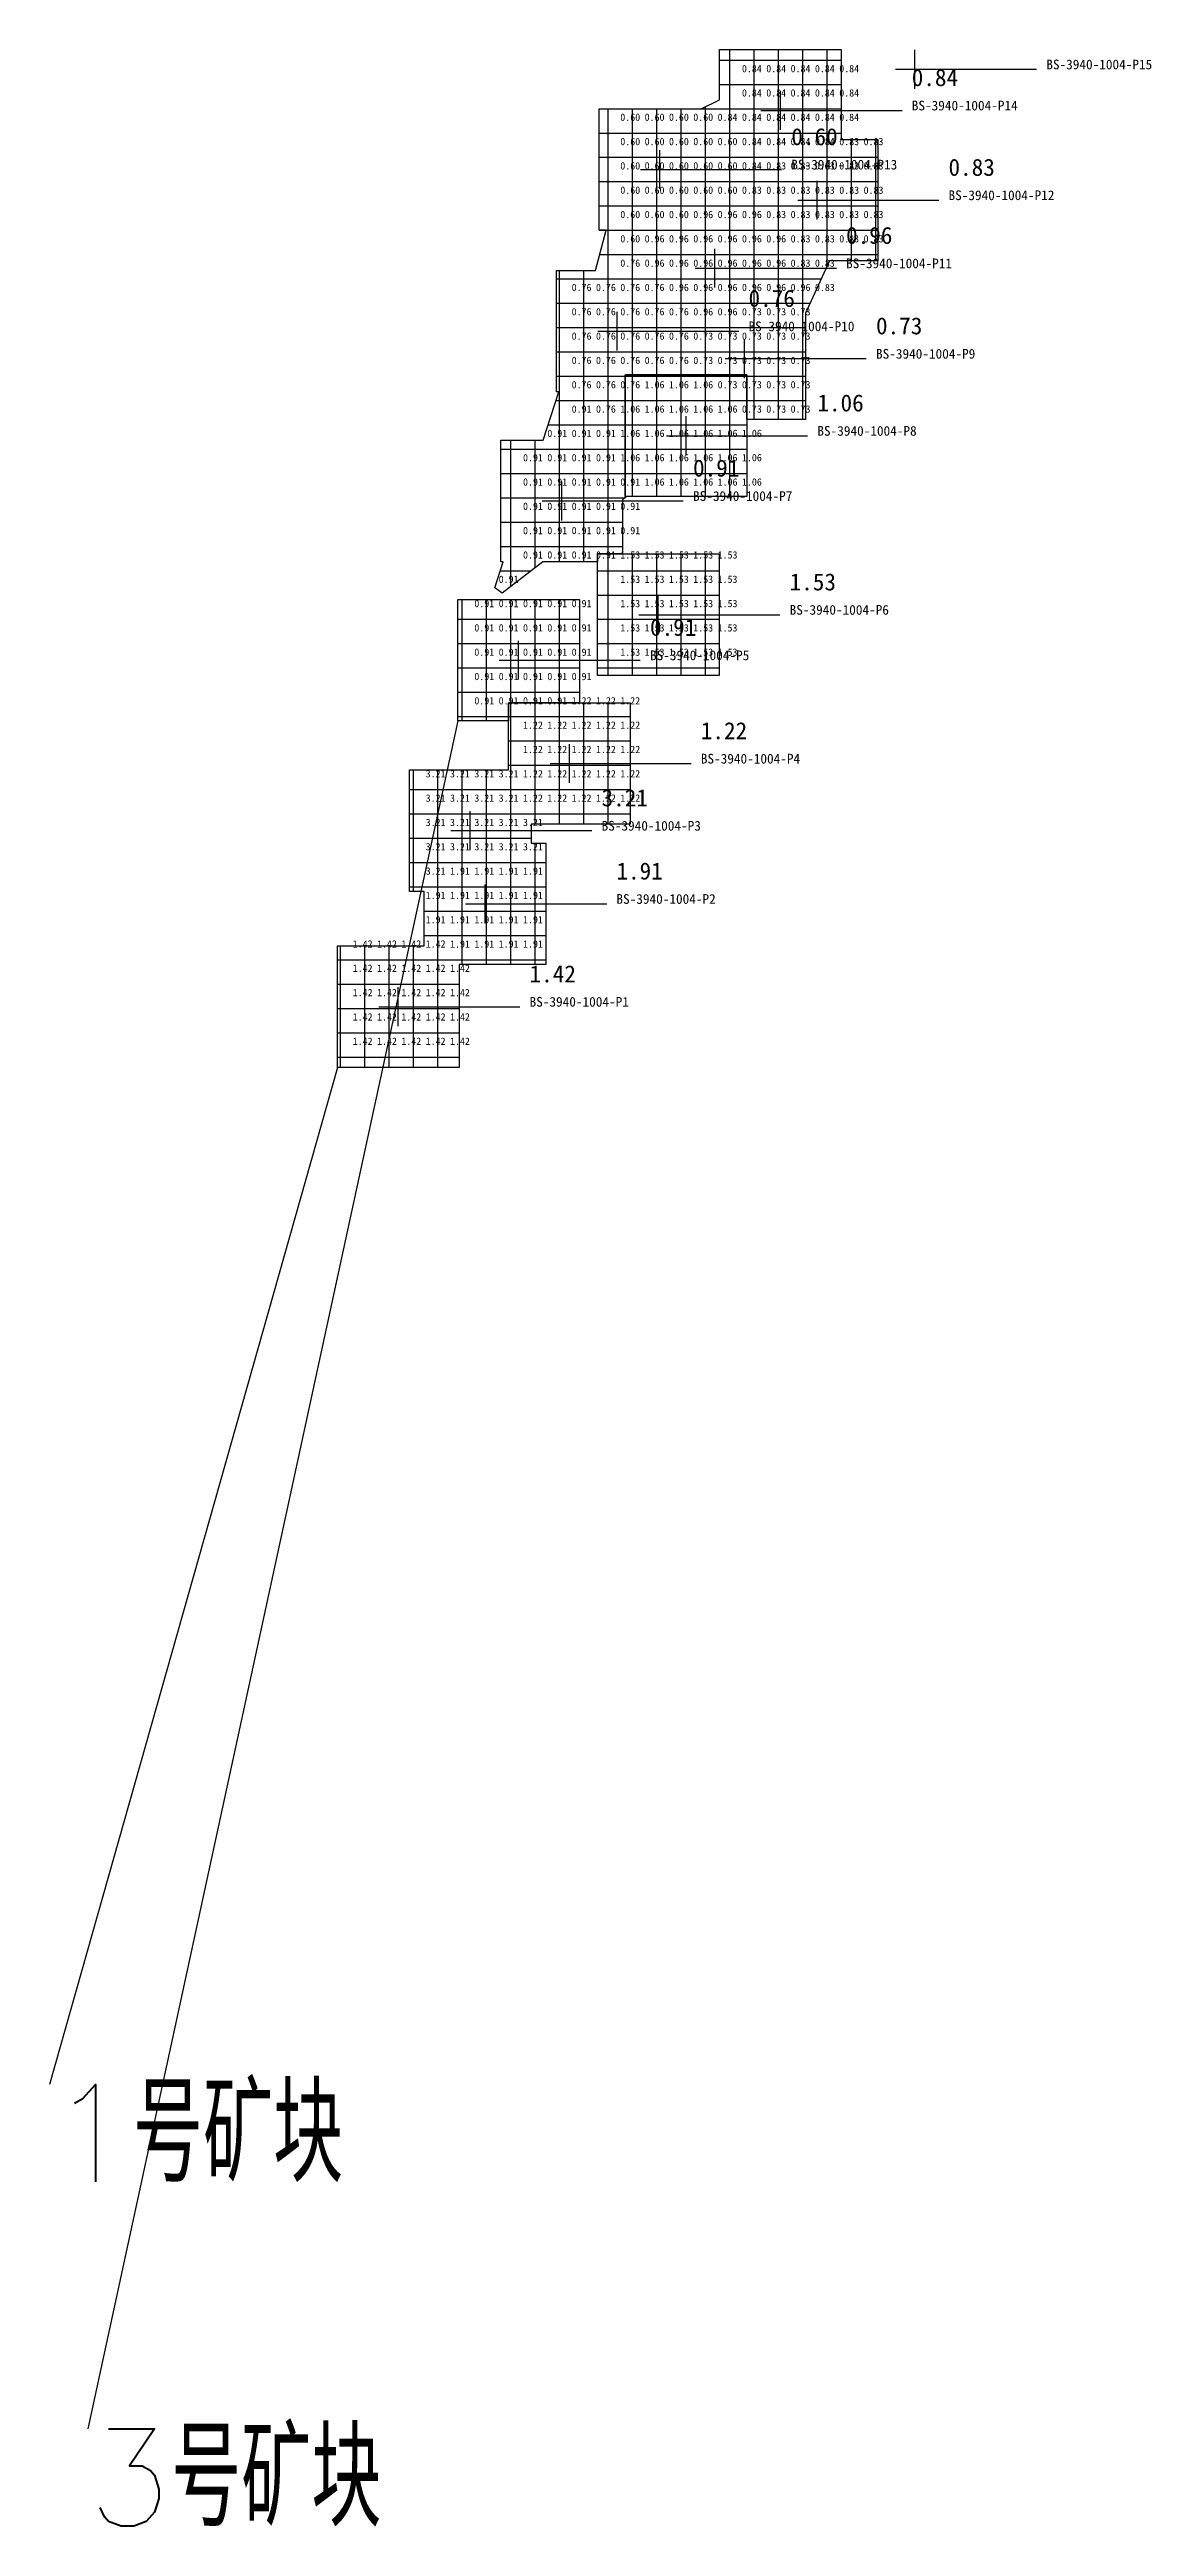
# Model space of a CAD drawing. Header units: metres. Extents: x 470073 to 470129, y 4349590 to 4349760.
# Drawn here: x 470073 to 470118.3, y 4349589.6 to 4349691.4 of the extents above; entities that cross this region are included whole.
import ezdxf

# ---------------------------------------------------------------- set-up
doc = ezdxf.new("R2010")
doc.units = ezdxf.units.M
for name, color, linetype in [('0.500-1.000', 4, 'Continuous'), ('1.500-3.000', 1, 'Continuous'), ('点', 7, 'Continuous'), ('爆区方格网', 7, 'Continuous'), ('线条', 7, 'Continuous'), ('钻孔', 7, 'Continuous')]:
    doc.layers.add(name, color=color, linetype=linetype)
doc.styles.add('CN_SHX', font='txt.shx', dxfattribs={"bigfont": 'gbcbig.shx'})
doc.styles.add('CN_TTF', font='simsunb.ttf')

msp = doc.modelspace()

# ---------------------------------------------------------------- linework, layer by layer
at = {"layer": '0.500-1.000', "color": 4, "lineweight": 30}
for points in [[(470093.97, 4349677.35), (470093.87, 4349677.35), (470093.87, 4349682.35), (470095.48, 4349682.35), (470095.92, 4349684), (470095.63, 4349684), (470095.63, 4349689), (470099.82, 4349689), (470100.58, 4349689.37), (470100.58, 4349691.43), (470105.58, 4349691.43), (470105.58, 4349687.74), (470107.09, 4349687.74), (470107.09, 4349682.74), (470105.1, 4349682.74), (470104.11, 4349680.59), (470104.11, 4349676.22), (470101.7, 4349676.22), (470101.7, 4349678.05), (470096.7, 4349678.05), (470096.7, 4349673.05), (470096.76, 4349673.05), (470096.59, 4349672.92), (470096.59, 4349670.69), (470095.56, 4349670.69), (470095.56, 4349670.37), (470093.31, 4349670.37), (470091.65, 4349669.08), (470091.34, 4349669.3), (470091.69, 4349670.37), (470091.59, 4349670.37), (470091.59, 4349675.37), (470093.33, 4349675.37), (470093.97, 4349677.35)], [(470094.82, 4349664.57), (470091.91, 4349664.57), (470091.91, 4349663.82), (470089.82, 4349663.82), (470089.82, 4349668.82), (470094.82, 4349668.82), (470094.82, 4349664.57)]]:
    msp.add_lwpolyline(points, close=True, dxfattribs=at)
at = {"layer": '1.500-3.000', "color": 1, "lineweight": 30}
for points in [[(470096.7, 4349678.05), (470101.7, 4349678.05), (470101.7, 4349673.05), (470096.7, 4349673.05), (470096.7, 4349678.05)], [(470100.56, 4349670.69), (470100.56, 4349665.69), (470095.56, 4349665.69), (470095.56, 4349670.69), (470100.56, 4349670.69)], [(470089.87, 4349653.8), (470089.87, 4349649.57), (470084.87, 4349649.57), (470084.87, 4349654.57), (470088.44, 4349654.57), (470088.44, 4349656.81), (470087.83, 4349656.81), (470087.83, 4349661.81), (470091.91, 4349661.81), (470091.91, 4349664.57), (470096.91, 4349664.57), (470096.91, 4349659.57), (470092.83, 4349659.57), (470092.83, 4349658.8), (470093.44, 4349658.8), (470093.44, 4349653.8), (470089.87, 4349653.8)]]:
    msp.add_lwpolyline(points, close=True, dxfattribs=at)
at = {"layer": '爆区方格网', "color": 4}
for p, q in [((470101, 4349678.05), (470101, 4349691.43)), ((470102, 4349676.22), (470102, 4349691.43)), ((470103, 4349676.22), (470103, 4349691.43)), ((470104, 4349676.22), (470104, 4349691.43)), ((470105, 4349682.53), (470105, 4349691.43)), ((470100.58, 4349691), (470105.58, 4349691)), ((470100.58, 4349690), (470105.58, 4349690)), ((470096, 4349670.69), (470096, 4349689)), ((470097, 4349678.05), (470097, 4349689)), ((470098, 4349678.05), (470098, 4349689)), ((470099, 4349678.05), (470099, 4349689)), ((470099.82, 4349689), (470105.58, 4349689)), ((470100, 4349678.05), (470100, 4349689.09)), ((470095.63, 4349688), (470105.58, 4349688)), ((470106, 4349682.74), (470106, 4349687.74)), ((470107, 4349682.74), (470107, 4349687.74)), ((470095.63, 4349687), (470107.09, 4349687)), ((470095.63, 4349686), (470107.09, 4349686)), ((470095.63, 4349685), (470107.09, 4349685)), ((470095.63, 4349684), (470107.09, 4349684)), ((470094, 4349670.37), (470094, 4349682.35)), ((470095, 4349670.37), (470095, 4349682.35)), ((470095.65, 4349683), (470107.09, 4349683)), ((470093.87, 4349682), (470104.76, 4349682)), ((470093.87, 4349681), (470104.3, 4349681)), ((470093.87, 4349680), (470104.11, 4349680)), ((470093.87, 4349679), (470104.11, 4349679)), ((470093.87, 4349678), (470096.7, 4349678)), ((470101.7, 4349678), (470104.11, 4349678)), ((470093.86, 4349677), (470096.7, 4349677)), ((470101.7, 4349677), (470104.11, 4349677)), ((470092, 4349669.35), (470092, 4349675.37)), ((470093, 4349670.13), (470093, 4349675.37)), ((470093.53, 4349676), (470096.7, 4349676)), ((470091.59, 4349675), (470096.7, 4349675)), ((470091.59, 4349674), (470096.7, 4349674)), ((470091.59, 4349673), (470096.7, 4349673)), ((470091.59, 4349672), (470096.59, 4349672)), ((470091.59, 4349671), (470096.59, 4349671)), ((470091.57, 4349670), (470092.83, 4349670)), ((470089.82, 4349668), (470094.82, 4349668)), ((470090, 4349663.82), (470090, 4349668.82)), ((470091, 4349663.82), (470091, 4349668.82)), ((470092, 4349664.57), (470092, 4349668.82)), ((470093, 4349664.57), (470093, 4349668.82)), ((470094, 4349664.57), (470094, 4349668.82)), ((470089.82, 4349667), (470094.82, 4349667)), ((470089.82, 4349666), (470094.82, 4349666)), ((470089.82, 4349665), (470094.82, 4349665)), ((470089.82, 4349664), (470091.91, 4349664))]:
    msp.add_line(p, q, dxfattribs=at)
at = {"layer": '爆区方格网', "color": 1}
for p, q in [((470096.7, 4349678), (470101.7, 4349678)), ((470097, 4349673.05), (470097, 4349678.05)), ((470098, 4349673.05), (470098, 4349678.05)), ((470099, 4349673.05), (470099, 4349678.05)), ((470100, 4349673.05), (470100, 4349678.05)), ((470101, 4349673.05), (470101, 4349678.05)), ((470096.7, 4349677), (470101.7, 4349677)), ((470096.7, 4349676), (470101.7, 4349676)), ((470096.7, 4349675), (470101.7, 4349675)), ((470096.7, 4349674), (470101.7, 4349674)), ((470096, 4349665.69), (470096, 4349670.69)), ((470097, 4349665.69), (470097, 4349670.69)), ((470098, 4349665.69), (470098, 4349670.69)), ((470099, 4349665.69), (470099, 4349670.69)), ((470100, 4349665.69), (470100, 4349670.69)), ((470095.56, 4349670), (470100.56, 4349670)), ((470095.56, 4349669), (470100.56, 4349669)), ((470095.56, 4349668), (470100.56, 4349668)), ((470095.56, 4349667), (470100.56, 4349667)), ((470095.56, 4349666), (470100.56, 4349666)), ((470091.91, 4349664), (470096.91, 4349664)), ((470092, 4349653.8), (470092, 4349664.57)), ((470093, 4349659.57), (470093, 4349664.57)), ((470094, 4349659.57), (470094, 4349664.57)), ((470095, 4349659.57), (470095, 4349664.57)), ((470096, 4349659.57), (470096, 4349664.57)), ((470091.91, 4349663), (470096.91, 4349663)), ((470091.91, 4349662), (470096.91, 4349662)), ((470087.83, 4349661), (470096.91, 4349661)), ((470088, 4349656.81), (470088, 4349661.81)), ((470089, 4349649.57), (470089, 4349661.81)), ((470090, 4349653.8), (470090, 4349661.81)), ((470091, 4349653.8), (470091, 4349661.81)), ((470087.83, 4349660), (470096.91, 4349660)), ((470087.83, 4349659), (470092.83, 4349659)), ((470087.83, 4349658), (470093.44, 4349658)), ((470093, 4349653.8), (470093, 4349658.8)), ((470087.83, 4349657), (470093.44, 4349657)), ((470088.44, 4349656), (470093.44, 4349656)), ((470088.44, 4349655), (470093.44, 4349655)), ((470084.87, 4349654), (470093.44, 4349654)), ((470085, 4349649.57), (470085, 4349654.57)), ((470086, 4349649.57), (470086, 4349654.57)), ((470087, 4349649.57), (470087, 4349654.57)), ((470088, 4349649.57), (470088, 4349654.57)), ((470084.87, 4349653), (470089.87, 4349653)), ((470084.87, 4349652), (470089.87, 4349652)), ((470084.87, 4349651), (470089.87, 4349651)), ((470084.87, 4349650), (470089.87, 4349650))]:
    msp.add_line(p, q, dxfattribs=at)
at = {"layer": '线条', "color": 7}
for p, q in [((470089.82, 4349663.82), (470074.61, 4349593.58)), ((470084.87, 4349649.57), (470073.04, 4349607.74))]:
    msp.add_line(p, q, dxfattribs=at)
at = {"layer": '钻孔', "color": 8}
for p, q in [((470108.61, 4349689.82), (470108.61, 4349691.42)), ((470107.81, 4349690.62), (470109.41, 4349690.62)), ((470108.61, 4349690.62), (470113.61, 4349690.62))]:
    msp.add_line(p, q, dxfattribs=at)
at = {"layer": '钻孔', "color": 4}
for p, q in [((470103.08, 4349688.13), (470103.08, 4349689.73)), ((470102.28, 4349688.93), (470103.88, 4349688.93)), ((470103.08, 4349688.93), (470108.08, 4349688.93)), ((470097.33, 4349686.5), (470098.93, 4349686.5)), ((470098.13, 4349685.7), (470098.13, 4349687.3)), ((470098.13, 4349686.5), (470103.13, 4349686.5)), ((470104.59, 4349684.44), (470104.59, 4349686.04)), ((470103.79, 4349685.24), (470105.39, 4349685.24)), ((470104.59, 4349685.24), (470109.59, 4349685.24)), ((470099.58, 4349682.44), (470101.17, 4349682.44)), ((470100.38, 4349681.64), (470100.38, 4349683.24)), ((470100.38, 4349682.44), (470105.38, 4349682.44)), ((470096.37, 4349679.05), (470096.37, 4349680.65)), ((470095.57, 4349679.85), (470097.17, 4349679.85)), ((470096.37, 4349679.85), (470101.37, 4349679.85)), ((470101.61, 4349677.92), (470101.61, 4349679.52)), ((470100.81, 4349678.72), (470102.41, 4349678.72)), ((470101.61, 4349678.72), (470106.61, 4349678.72)), ((470094.09, 4349672.07), (470094.09, 4349673.67)), ((470093.29, 4349672.87), (470094.89, 4349672.87)), ((470094.09, 4349672.87), (470099.09, 4349672.87)), ((470092.32, 4349665.52), (470092.32, 4349667.12)), ((470091.52, 4349666.32), (470093.12, 4349666.32)), ((470092.32, 4349666.32), (470097.32, 4349666.32))]:
    msp.add_line(p, q, dxfattribs=at)
at = {"layer": '钻孔', "color": 5}
for p, q in [((470099.2, 4349674.75), (470099.2, 4349676.35)), ((470098.4, 4349675.55), (470100, 4349675.55)), ((470099.2, 4349675.55), (470104.2, 4349675.55)), ((470093.61, 4349662.07), (470095.21, 4349662.07)), ((470094.41, 4349661.27), (470094.41, 4349662.87)), ((470094.41, 4349662.07), (470099.41, 4349662.07)), ((470087.37, 4349651.27), (470087.37, 4349652.87)), ((470086.57, 4349652.07), (470088.17, 4349652.07)), ((470087.37, 4349652.07), (470092.37, 4349652.07))]:
    msp.add_line(p, q, dxfattribs=at)
at = {"layer": '钻孔', "color": 1}
for p, q in [((470097.26, 4349668.19), (470098.86, 4349668.19)), ((470098.06, 4349667.39), (470098.06, 4349668.99)), ((470098.06, 4349668.19), (470103.06, 4349668.19)), ((470090.94, 4349655.5), (470090.94, 4349657.1)), ((470090.14, 4349656.3), (470091.74, 4349656.3)), ((470090.94, 4349656.3), (470095.94, 4349656.3))]:
    msp.add_line(p, q, dxfattribs=at)
at = {"layer": '钻孔', "color": 2}
for p, q in [((470090.33, 4349658.51), (470090.33, 4349660.11)), ((470089.53, 4349659.31), (470091.13, 4349659.31)), ((470090.33, 4349659.31), (470095.33, 4349659.31))]:
    msp.add_line(p, q, dxfattribs=at)

# ---------------------------------------------------------------- texts
at = {"layer": '点', "color": 4, "style": 'CN_TTF'}
for s, p in [('0.84', (470101.5, 4349690.5)), ('0.84', (470102.5, 4349690.5)), ('0.84', (470103.5, 4349690.5)), ('0.84', (470104.5, 4349690.5)), ('0.84', (470105.5, 4349690.5)), ('0.84', (470101.5, 4349689.5)), ('0.84', (470102.5, 4349689.5)), ('0.84', (470103.5, 4349689.5)), ('0.84', (470104.5, 4349689.5)), ('0.84', (470105.5, 4349689.5)), ('0.60', (470096.5, 4349688.5)), ('0.60', (470097.5, 4349688.5)), ('0.60', (470098.5, 4349688.5)), ('0.60', (470099.5, 4349688.5)), ('0.84', (470100.5, 4349688.5)), ('0.84', (470101.5, 4349688.5)), ('0.84', (470102.5, 4349688.5)), ('0.84', (470103.5, 4349688.5)), ('0.84', (470104.5, 4349688.5)), ('0.84', (470105.5, 4349688.5)), ('0.60', (470096.5, 4349687.5)), ('0.60', (470097.5, 4349687.5)), ('0.60', (470098.5, 4349687.5)), ('0.60', (470099.5, 4349687.5)), ('0.60', (470100.5, 4349687.5)), ('0.84', (470101.5, 4349687.5)), ('0.84', (470102.5, 4349687.5)), ('0.84', (470103.5, 4349687.5)), ('0.84', (470104.5, 4349687.5)), ('0.83', (470105.5, 4349687.5)), ('0.83', (470106.5, 4349687.5)), ('0.60', (470096.5, 4349686.5)), ('0.60', (470097.5, 4349686.5)), ('0.60', (470098.5, 4349686.5)), ('0.60', (470099.5, 4349686.5)), ('0.60', (470100.5, 4349686.5)), ('0.84', (470101.5, 4349686.5)), ('0.83', (470102.5, 4349686.5)), ('0.83', (470103.5, 4349686.5)), ('0.83', (470104.5, 4349686.5)), ('0.83', (470105.5, 4349686.5)), ('0.83', (470106.5, 4349686.5)), ('0.60', (470096.5, 4349685.5)), ('0.60', (470097.5, 4349685.5)), ('0.60', (470098.5, 4349685.5)), ('0.60', (470099.5, 4349685.5)), ('0.60', (470100.5, 4349685.5)), ('0.83', (470101.5, 4349685.5)), ('0.83', (470102.5, 4349685.5)), ('0.83', (470103.5, 4349685.5)), ('0.83', (470104.5, 4349685.5)), ('0.83', (470105.5, 4349685.5)), ('0.83', (470106.5, 4349685.5)), ('0.60', (470096.5, 4349684.5)), ('0.60', (470097.5, 4349684.5)), ('0.60', (470098.5, 4349684.5)), ('0.96', (470099.5, 4349684.5)), ('0.96', (470100.5, 4349684.5)), ('0.96', (470101.5, 4349684.5)), ('0.83', (470102.5, 4349684.5)), ('0.83', (470103.5, 4349684.5)), ('0.83', (470104.5, 4349684.5)), ('0.83', (470105.5, 4349684.5)), ('0.83', (470106.5, 4349684.5)), ('0.60', (470096.5, 4349683.5)), ('0.96', (470097.5, 4349683.5)), ('0.96', (470098.5, 4349683.5)), ('0.96', (470099.5, 4349683.5)), ('0.96', (470100.5, 4349683.5)), ('0.96', (470101.5, 4349683.5)), ('0.96', (470102.5, 4349683.5)), ('0.83', (470103.5, 4349683.5)), ('0.83', (470104.5, 4349683.5)), ('0.83', (470105.5, 4349683.5)), ('0.83', (470106.5, 4349683.5)), ('0.76', (470096.5, 4349682.5)), ('0.96', (470097.5, 4349682.5)), ('0.96', (470098.5, 4349682.5)), ('0.96', (470099.5, 4349682.5)), ('0.96', (470100.5, 4349682.5)), ('0.96', (470101.5, 4349682.5)), ('0.96', (470102.5, 4349682.5)), ('0.83', (470103.5, 4349682.5)), ('0.83', (470104.5, 4349682.5)), ('0.76', (470094.5, 4349681.5)), ('0.76', (470095.5, 4349681.5)), ('0.76', (470096.5, 4349681.5)), ('0.76', (470097.5, 4349681.5)), ('0.96', (470098.5, 4349681.5)), ('0.96', (470099.5, 4349681.5)), ('0.96', (470100.5, 4349681.5)), ('0.96', (470101.5, 4349681.5)), ('0.96', (470102.5, 4349681.5)), ('0.96', (470103.5, 4349681.5)), ('0.83', (470104.5, 4349681.5)), ('0.76', (470094.5, 4349680.5)), ('0.76', (470095.5, 4349680.5)), ('0.76', (470096.5, 4349680.5)), ('0.76', (470097.5, 4349680.5)), ('0.76', (470098.5, 4349680.5)), ('0.96', (470099.5, 4349680.5)), ('0.96', (470100.5, 4349680.5)), ('0.73', (470101.5, 4349680.5)), ('0.73', (470102.5, 4349680.5)), ('0.73', (470103.5, 4349680.5)), ('0.76', (470094.5, 4349679.5)), ('0.76', (470095.5, 4349679.5)), ('0.76', (470096.5, 4349679.5)), ('0.76', (470097.5, 4349679.5)), ('0.76', (470098.5, 4349679.5)), ('0.73', (470099.5, 4349679.5)), ('0.73', (470100.5, 4349679.5)), ('0.73', (470101.5, 4349679.5)), ('0.73', (470102.5, 4349679.5)), ('0.73', (470103.5, 4349679.5)), ('0.76', (470094.5, 4349678.5)), ('0.76', (470095.5, 4349678.5)), ('0.76', (470096.5, 4349678.5)), ('0.76', (470097.5, 4349678.5)), ('0.76', (470098.5, 4349678.5)), ('0.73', (470099.5, 4349678.5)), ('0.73', (470100.5, 4349678.5)), ('0.73', (470101.5, 4349678.5)), ('0.73', (470102.5, 4349678.5)), ('0.73', (470103.5, 4349678.5)), ('0.76', (470094.5, 4349677.5)), ('0.76', (470095.5, 4349677.5)), ('0.76', (470096.5, 4349677.5)), ('0.73', (470102.5, 4349677.5)), ('0.73', (470103.5, 4349677.5)), ('0.91', (470094.5, 4349676.5)), ('0.76', (470095.5, 4349676.5)), ('1.06', (470096.5, 4349676.5)), ('0.73', (470102.5, 4349676.5)), ('0.73', (470103.5, 4349676.5)), ('0.91', (470093.5, 4349675.5)), ('0.91', (470094.5, 4349675.5)), ('0.91', (470095.5, 4349675.5)), ('1.06', (470096.5, 4349675.5)), ('0.91', (470092.5, 4349674.5)), ('0.91', (470093.5, 4349674.5)), ('0.91', (470094.5, 4349674.5)), ('0.91', (470095.5, 4349674.5)), ('1.06', (470096.5, 4349674.5)), ('0.91', (470092.5, 4349673.5)), ('0.91', (470093.5, 4349673.5)), ('0.91', (470094.5, 4349673.5)), ('0.91', (470095.5, 4349673.5)), ('0.91', (470096.5, 4349673.5)), ('0.91', (470092.5, 4349672.5)), ('0.91', (470093.5, 4349672.5)), ('0.91', (470094.5, 4349672.5)), ('0.91', (470095.5, 4349672.5)), ('0.91', (470096.5, 4349672.5)), ('0.91', (470092.5, 4349671.5)), ('0.91', (470093.5, 4349671.5)), ('0.91', (470094.5, 4349671.5)), ('0.91', (470095.5, 4349671.5)), ('0.91', (470096.5, 4349671.5)), ('0.91', (470092.5, 4349670.5)), ('0.91', (470093.5, 4349670.5)), ('0.91', (470094.5, 4349670.5)), ('0.91', (470095.5, 4349670.5)), ('0.91', (470091.5, 4349669.5)), ('0.91', (470090.5, 4349668.5)), ('0.91', (470091.5, 4349668.5)), ('0.91', (470092.5, 4349668.5)), ('0.91', (470093.5, 4349668.5)), ('0.91', (470094.5, 4349668.5)), ('0.91', (470090.5, 4349667.5)), ('0.91', (470091.5, 4349667.5)), ('0.91', (470092.5, 4349667.5)), ('0.91', (470093.5, 4349667.5)), ('0.91', (470094.5, 4349667.5)), ('0.91', (470090.5, 4349666.5)), ('0.91', (470091.5, 4349666.5)), ('0.91', (470092.5, 4349666.5)), ('0.91', (470093.5, 4349666.5)), ('0.91', (470094.5, 4349666.5)), ('0.91', (470090.5, 4349665.5)), ('0.91', (470091.5, 4349665.5)), ('0.91', (470092.5, 4349665.5)), ('0.91', (470093.5, 4349665.5)), ('0.91', (470094.5, 4349665.5)), ('0.91', (470090.5, 4349664.5)), ('0.91', (470091.5, 4349664.5))]:
    msp.add_text(s, height=0.3, dxfattribs=at).set_placement(p)
at = {"layer": '点', "color": 1, "style": 'CN_TTF'}
for s, p in [('1.06', (470097.5, 4349677.5)), ('1.06', (470098.5, 4349677.5)), ('1.06', (470099.5, 4349677.5)), ('0.73', (470100.5, 4349677.5)), ('0.73', (470101.5, 4349677.5)), ('1.06', (470097.5, 4349676.5)), ('1.06', (470098.5, 4349676.5)), ('1.06', (470099.5, 4349676.5)), ('1.06', (470100.5, 4349676.5)), ('0.73', (470101.5, 4349676.5)), ('1.06', (470097.5, 4349675.5)), ('1.06', (470098.5, 4349675.5)), ('1.06', (470099.5, 4349675.5)), ('1.06', (470100.5, 4349675.5)), ('1.06', (470101.5, 4349675.5)), ('1.06', (470097.5, 4349674.5)), ('1.06', (470098.5, 4349674.5)), ('1.06', (470099.5, 4349674.5)), ('1.06', (470100.5, 4349674.5)), ('1.06', (470101.5, 4349674.5)), ('1.06', (470097.5, 4349673.5)), ('1.06', (470098.5, 4349673.5)), ('1.06', (470099.5, 4349673.5)), ('1.06', (470100.5, 4349673.5)), ('1.06', (470101.5, 4349673.5)), ('1.53', (470096.5, 4349670.5)), ('1.53', (470097.5, 4349670.5)), ('1.53', (470098.5, 4349670.5)), ('1.53', (470099.5, 4349670.5)), ('1.53', (470100.5, 4349670.5)), ('1.53', (470096.5, 4349669.5)), ('1.53', (470097.5, 4349669.5)), ('1.53', (470098.5, 4349669.5)), ('1.53', (470099.5, 4349669.5)), ('1.53', (470100.5, 4349669.5)), ('1.53', (470096.5, 4349668.5)), ('1.53', (470097.5, 4349668.5)), ('1.53', (470098.5, 4349668.5)), ('1.53', (470099.5, 4349668.5)), ('1.53', (470100.5, 4349668.5)), ('1.53', (470096.5, 4349667.5)), ('1.53', (470097.5, 4349667.5)), ('1.53', (470098.5, 4349667.5)), ('1.53', (470099.5, 4349667.5)), ('1.53', (470100.5, 4349667.5)), ('1.53', (470096.5, 4349666.5)), ('1.53', (470097.5, 4349666.5)), ('1.53', (470098.5, 4349666.5)), ('1.53', (470099.5, 4349666.5)), ('1.53', (470100.5, 4349666.5)), ('0.91', (470092.5, 4349664.5)), ('0.91', (470093.5, 4349664.5)), ('1.22', (470094.5, 4349664.5)), ('1.22', (470095.5, 4349664.5)), ('1.22', (470096.5, 4349664.5)), ('1.22', (470092.5, 4349663.5)), ('1.22', (470093.5, 4349663.5)), ('1.22', (470094.5, 4349663.5)), ('1.22', (470095.5, 4349663.5)), ('1.22', (470096.5, 4349663.5)), ('1.22', (470092.5, 4349662.5)), ('1.22', (470093.5, 4349662.5)), ('1.22', (470094.5, 4349662.5)), ('1.22', (470095.5, 4349662.5)), ('1.22', (470096.5, 4349662.5)), ('3.21', (470088.5, 4349661.5)), ('3.21', (470089.5, 4349661.5)), ('3.21', (470090.5, 4349661.5)), ('3.21', (470091.5, 4349661.5)), ('1.22', (470092.5, 4349661.5)), ('1.22', (470093.5, 4349661.5)), ('1.22', (470094.5, 4349661.5)), ('1.22', (470095.5, 4349661.5)), ('1.22', (470096.5, 4349661.5)), ('3.21', (470088.5, 4349660.5)), ('3.21', (470089.5, 4349660.5)), ('3.21', (470090.5, 4349660.5)), ('3.21', (470091.5, 4349660.5)), ('1.22', (470092.5, 4349660.5)), ('1.22', (470093.5, 4349660.5)), ('1.22', (470094.5, 4349660.5)), ('1.22', (470095.5, 4349660.5)), ('1.22', (470096.5, 4349660.5)), ('3.21', (470088.5, 4349659.5)), ('3.21', (470089.5, 4349659.5)), ('3.21', (470090.5, 4349659.5)), ('3.21', (470091.5, 4349659.5)), ('3.21', (470092.5, 4349659.5)), ('3.21', (470088.5, 4349658.5)), ('3.21', (470089.5, 4349658.5)), ('3.21', (470090.5, 4349658.5)), ('3.21', (470091.5, 4349658.5)), ('3.21', (470092.5, 4349658.5)), ('3.21', (470088.5, 4349657.5)), ('1.91', (470088.5, 4349656.5)), ('1.91', (470089.5, 4349657.5)), ('1.91', (470089.5, 4349656.5)), ('1.91', (470090.5, 4349657.5)), ('1.91', (470090.5, 4349656.5)), ('1.91', (470091.5, 4349657.5)), ('1.91', (470091.5, 4349656.5)), ('1.91', (470092.5, 4349657.5)), ('1.91', (470092.5, 4349656.5)), ('1.91', (470088.5, 4349655.5)), ('1.91', (470089.5, 4349655.5)), ('1.91', (470090.5, 4349655.5)), ('1.91', (470091.5, 4349655.5)), ('1.91', (470092.5, 4349655.5)), ('1.42', (470085.5, 4349654.5)), ('1.42', (470086.5, 4349654.5)), ('1.42', (470087.5, 4349654.5)), ('1.42', (470088.5, 4349654.5)), ('1.91', (470089.5, 4349654.5)), ('1.91', (470090.5, 4349654.5)), ('1.91', (470091.5, 4349654.5)), ('1.91', (470092.5, 4349654.5)), ('1.42', (470085.5, 4349653.5)), ('1.42', (470086.5, 4349653.5)), ('1.42', (470087.5, 4349653.5)), ('1.42', (470088.5, 4349653.5)), ('1.42', (470089.5, 4349653.5)), ('1.42', (470085.5, 4349652.5)), ('1.42', (470086.5, 4349652.5)), ('1.42', (470087.5, 4349652.5)), ('1.42', (470088.5, 4349652.5)), ('1.42', (470089.5, 4349652.5)), ('1.42', (470085.5, 4349651.5)), ('1.42', (470086.5, 4349651.5)), ('1.42', (470087.5, 4349651.5)), ('1.42', (470088.5, 4349651.5)), ('1.42', (470089.5, 4349651.5)), ('1.42', (470085.5, 4349650.5)), ('1.42', (470086.5, 4349650.5)), ('1.42', (470087.5, 4349650.5)), ('1.42', (470088.5, 4349650.5)), ('1.42', (470089.5, 4349650.5))]:
    msp.add_text(s, height=0.3, dxfattribs=at).set_placement(p)
at = {"layer": '线条', "char_height": 4, "attachment_point": 1, "style": 'CN_SHX'}
for s, insert in [('1号矿块', (470073.04, 4349607.74)), ('3号矿块', (470074.61, 4349593.58))]:
    msp.add_mtext(s, dxfattribs=dict(at, insert=insert))
at = {"layer": '钻孔', "color": 4, "style": 'CN_TTF'}
for s, p in [('0.84', (470108.48, 4349689.93)), ('0.60', (470103.53, 4349687.5)), ('0.83', (470109.99, 4349686.24)), ('0.96', (470105.78, 4349683.44)), ('0.76', (470101.77, 4349680.85)), ('0.73', (470107.01, 4349679.72)), ('0.91', (470099.49, 4349673.87)), ('0.91', (470097.72, 4349667.32))]:
    msp.add_text(s, height=0.7, dxfattribs=at).set_placement(p)
at = {"layer": '钻孔', "color": 138, "style": 'CN_TTF'}
for s, p in [('BS-3940-1004-P15', (470114.01, 4349690.62)), ('BS-3940-1004-P14', (470108.48, 4349688.93)), ('BS-3940-1004-P13', (470103.53, 4349686.5)), ('BS-3940-1004-P12', (470109.99, 4349685.24)), ('BS-3940-1004-P11', (470105.78, 4349682.44)), ('BS-3940-1004-P10', (470101.77, 4349679.85)), ('BS-3940-1004-P9', (470107.01, 4349678.72)), ('BS-3940-1004-P8', (470104.6, 4349675.55)), ('BS-3940-1004-P7', (470099.49, 4349672.87)), ('BS-3940-1004-P6', (470103.46, 4349668.19)), ('BS-3940-1004-P5', (470097.72, 4349666.32)), ('BS-3940-1004-P4', (470099.81, 4349662.07)), ('BS-3940-1004-P3', (470095.73, 4349659.31)), ('BS-3940-1004-P2', (470096.34, 4349656.3)), ('BS-3940-1004-P1', (470092.77, 4349652.07))]:
    msp.add_text(s, height=0.4, dxfattribs=at).set_placement(p)
at = {"layer": '钻孔', "color": 5, "style": 'CN_TTF'}
for s, p in [('1.06', (470104.6, 4349676.55)), ('1.22', (470099.81, 4349663.07)), ('1.42', (470092.77, 4349653.07))]:
    msp.add_text(s, height=0.7, dxfattribs=at).set_placement(p)
at = {"layer": '钻孔', "color": 1, "style": 'CN_TTF'}
for s, p in [('1.53', (470103.46, 4349669.19)), ('1.91', (470096.34, 4349657.3))]:
    msp.add_text(s, height=0.7, dxfattribs=at).set_placement(p)
at = {"layer": '钻孔', "color": 2, "style": 'CN_TTF'}
msp.add_text('3.21', height=0.7, dxfattribs=at).set_placement((470095.73, 4349660.31))

doc.saveas('drawing.dxf')
